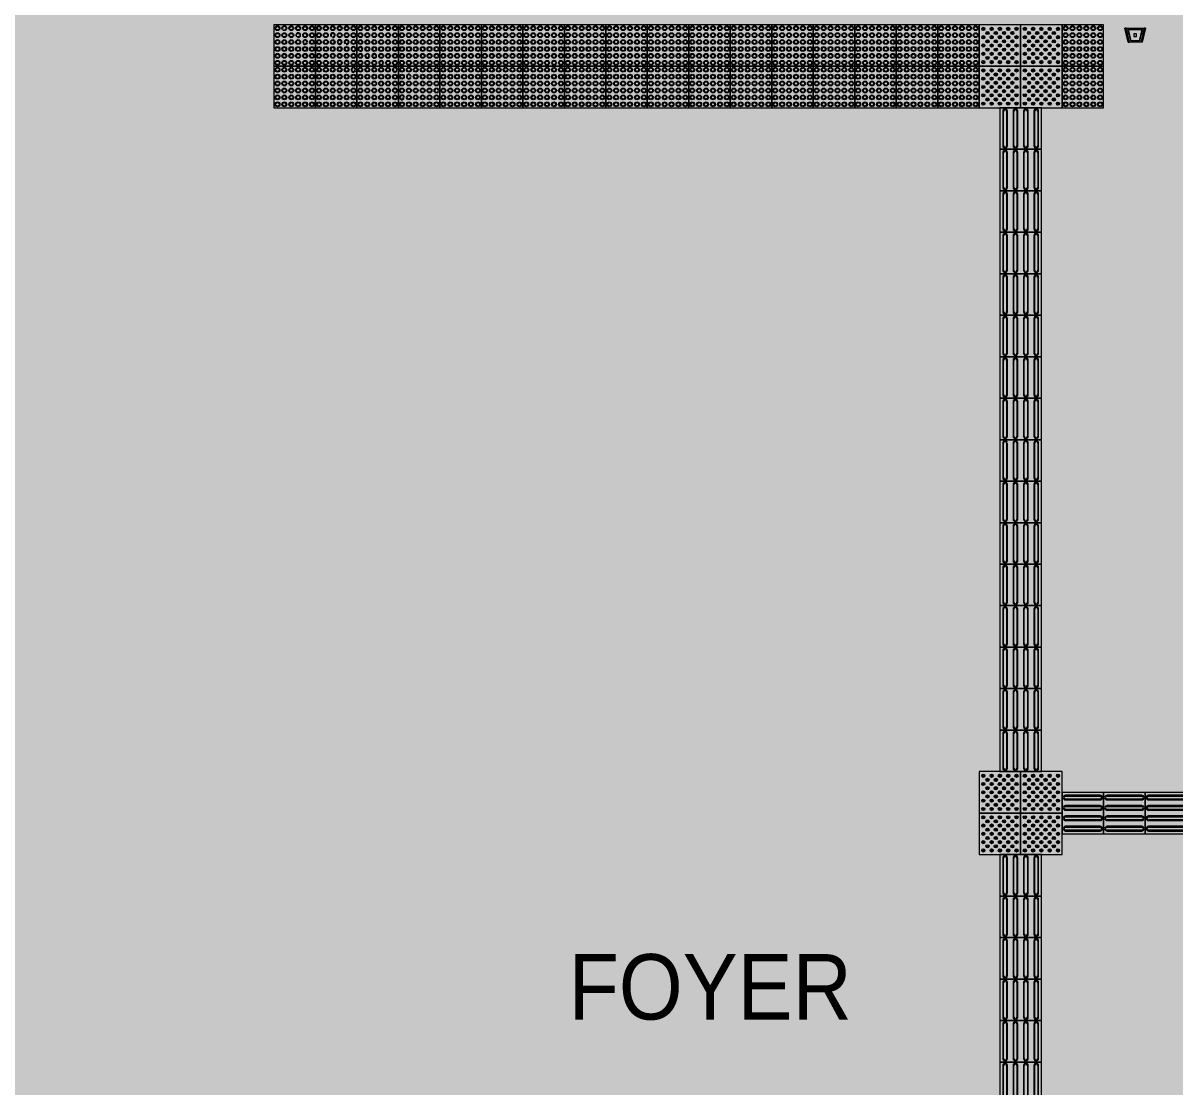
# Model space of a CAD drawing. Header units: millimetres. Extents: x 15878 to 679837, y -72324 to 391440.
# Drawn here: x 167297 to 175628, y 36702 to 44395 of the extents above; entities that cross this region are included whole.
import ezdxf

# ---------------------------------------------------------------- set-up
doc = ezdxf.new("R2010")
doc.units = ezdxf.units.MM
for name, color, linetype, lineweight in [('A-DETL-GENF', 92, 'Continuous', 5), ('A-GENM', 13, 'Continuous', 5), ('G-ANNO-TEXT', 231, 'Continuous', 5)]:
    doc.layers.add(name, color=color, linetype=linetype, lineweight=lineweight)
doc.styles.add('Swis721 BT', font='swiss.ttf', dxfattribs={"width": 0.9, "height": 473.035439})

# ---------------------------------------------------------------- blocks, each defined once
blk = doc.blocks.new('DLN_Tactile - Hazard warning Tiles-3867762-G_F')
at = {"layer": 'A-GENM'}
for p, q in [((150, 150), (-150, 150)), ((-150, 150), (-150, -150)), ((150, -150), (150, 150)), ((-150, -150), (150, -150))]:
    blk.add_line(p, q, dxfattribs=at)
for centre, radius in [((-125, 125), 17.5), ((-125, 75), 17.5), ((-125, 125), 12.5), ((-125, 75), 12.5), ((-75, 125), 17.5), ((-75, 75), 17.5), ((-75, 75), 12.5), ((-25, 125), 17.5), ((-25, 75), 17.5), ((-25, 125), 12.5), ((-25, 75), 12.5), ((25, 125), 17.5), ((25, 125), 12.5), ((25, 75), 12.5), ((75, 125), 17.5), ((75, 75), 17.5), ((75, 125), 12.5), ((75, 75), 12.5), ((125, 125), 17.5), ((125, 75), 17.5), ((125, 125), 12.5), ((125, 75), 12.5), ((-125, 25), 17.5), ((-125, 25), 12.5), ((-75, 25), 17.5), ((-75, 25), 12.5), ((-25, 25), 17.5), ((-25, 25), 12.5), ((25, 25), 17.5), ((25, 25), 12.5), ((125, 25), 17.5), ((125, 25), 12.5), ((-125, -25), 17.5), ((-125, -75), 17.5), ((-125, -25), 12.5), ((-125, -75), 12.5), ((-75, -25), 17.5), ((-75, -75), 17.5), ((-75, -25), 12.5), ((-75, -75), 12.5), ((-25, -25), 17.5), ((-25, -75), 17.5), ((-25, -25), 12.5), ((-25, -75), 12.5), ((25, -25), 17.5), ((25, -75), 17.5), ((25, -25), 12.5), ((25, -75), 12.5), ((75, -25), 17.5), ((75, -75), 17.5), ((75, -25), 12.5), ((75, -75), 12.5), ((125, -25), 17.5), ((125, -75), 17.5), ((125, -25), 12.5), ((125, -75), 12.5), ((-125, -125), 17.5), ((-125, -125), 12.5), ((-75, -125), 17.5), ((-75, -125), 12.5), ((-25, -125), 17.5), ((-25, -125), 12.5), ((25, -125), 17.5), ((25, -125), 12.5), ((75, -125), 17.5), ((75, -125), 12.5), ((125, -125), 17.5), ((125, -125), 12.5)]:
    blk.add_circle(centre, radius, dxfattribs=at)
for centre, radius, start, end in [((-75, 125), 12.5, 360, 215.63076), ((-75, 125), 12.5, 264.49486, 360), ((25, 75), 17.5, 360, 228.07325), ((25, 75), 17.5, 251.98823, 360), ((75, 25), 17.5, 360, 337.26068), ((75, 25), 12.5, 136.4513, 344.08247), ((75, 25), 12.5, 360, 120)]:
    blk.add_arc(centre, radius, start, end, dxfattribs=at)
blk = doc.blocks.new('DLN_Tactile - Hazard warning Tiles-V626-G_F')
at = {"layer": 'A-GENM'}
for p, q in [((150, 150), (-150, 150)), ((-150, 150), (-150, -150)), ((150, -150), (150, 150)), ((-150, -150), (150, -150))]:
    blk.add_line(p, q, dxfattribs=at)
for centre, radius in [((-125, 125), 17.5), ((-125, 75), 17.5), ((-125, 75), 12.5), ((-75, 125), 17.5), ((-75, 75), 17.5), ((-75, 125), 12.5), ((-75, 75), 12.5), ((-25, 125), 17.5), ((-25, 125), 12.5), ((25, 125), 17.5), ((25, 75), 17.5), ((25, 125), 12.5), ((25, 75), 12.5), ((75, 125), 17.5), ((75, 75), 17.5), ((75, 125), 12.5), ((75, 75), 12.5), ((125, 125), 17.5), ((125, 75), 17.5), ((125, 125), 12.5), ((125, 75), 12.5), ((-125, 25), 17.5), ((-125, 25), 12.5), ((-75, 25), 17.5), ((-75, 25), 12.5), ((-25, 25), 17.5), ((-25, 25), 12.5), ((25, 25), 12.5), ((75, 25), 12.5), ((125, 25), 17.5), ((125, 25), 12.5), ((-125, -25), 17.5), ((-125, -75), 17.5), ((-125, -25), 12.5), ((-125, -75), 12.5), ((-75, -25), 17.5), ((-75, -75), 17.5), ((-75, -25), 12.5), ((-75, -75), 12.5), ((-25, -25), 17.5), ((-25, -75), 17.5), ((-25, -25), 12.5), ((25, -25), 17.5), ((25, -75), 17.5), ((25, -25), 12.5), ((25, -75), 12.5), ((75, -25), 17.5), ((75, -75), 17.5), ((75, -25), 12.5), ((75, -75), 12.5), ((125, -75), 17.5), ((125, -25), 12.5), ((125, -75), 12.5), ((-125, -125), 17.5), ((-125, -125), 12.5), ((-75, -125), 17.5), ((-75, -125), 12.5), ((-25, -125), 17.5), ((-25, -125), 12.5), ((25, -125), 17.5), ((25, -125), 12.5), ((75, -125), 12.5), ((125, -125), 17.5), ((125, -125), 12.5)]:
    blk.add_circle(centre, radius, dxfattribs=at)
for centre, radius, start, end in [((-125, 125), 12.5, 360, 231.86255), ((-125, 125), 12.5, 248.60755, 360), ((-25, 75), 17.5, 360, 217.61025), ((-25, 75), 12.5, 360, 239.7805), ((-25, 75), 12.5, 240.23218, 360), ((-25, 75), 17.5, 263.68322, 360), ((25, 25), 17.5, 121.46375, 360), ((25, 25), 17.5, 360, 120), ((75, 25), 17.5, 360, 223.26592), ((75, 25), 17.5, 257.70082, 360), ((-25, -75), 12.5, 360, 215.63076), ((-25, -75), 12.5, 264.49486, 360), ((125, -25), 17.5, 127.11943, 359.40176), ((125, -25), 17.5, 360, 120), ((75, -125), 17.5, 360, 228.07325), ((75, -125), 17.5, 251.98823, 360)]:
    blk.add_arc(centre, radius, start, end, dxfattribs=at)
blk = doc.blocks.new('DLN_Tactile - Hazard warning Tiles-V627-G_F')
at = {"layer": 'A-GENM'}
for p, q in [((150, 150), (-150, 150)), ((-150, 150), (-150, -150)), ((150, -150), (150, 150)), ((-150, -150), (150, -150))]:
    blk.add_line(p, q, dxfattribs=at)
for centre, radius in [((-125, 125), 17.5), ((-125, 75), 17.5), ((-125, 125), 12.5), ((-125, 75), 12.5), ((-75, 125), 17.5), ((-75, 75), 17.5), ((-75, 125), 12.5), ((-75, 75), 12.5), ((-25, 125), 17.5), ((-25, 75), 17.5), ((-25, 125), 12.5), ((-25, 75), 12.5), ((25, 125), 17.5), ((25, 75), 17.5), ((25, 125), 12.5), ((25, 75), 12.5), ((75, 125), 17.5), ((75, 75), 17.5), ((75, 125), 12.5), ((75, 75), 12.5), ((125, 125), 17.5), ((125, 75), 17.5), ((125, 125), 12.5), ((125, 75), 12.5), ((-125, 25), 17.5), ((-125, 25), 12.5), ((-75, 25), 17.5), ((-75, 25), 12.5), ((-25, 25), 17.5), ((-25, 25), 12.5), ((25, 25), 17.5), ((25, 25), 12.5), ((75, 25), 17.5), ((75, 25), 12.5), ((125, 25), 17.5), ((125, 25), 12.5), ((-125, -75), 17.5), ((-125, -25), 12.5), ((-125, -75), 12.5), ((-75, -25), 17.5), ((-75, -25), 12.5), ((-25, -25), 17.5), ((-25, -25), 12.5), ((-25, -75), 12.5), ((25, -25), 17.5), ((25, -75), 17.5), ((25, -25), 12.5), ((25, -75), 12.5), ((75, -25), 17.5), ((75, -75), 17.5), ((75, -25), 12.5), ((75, -75), 12.5), ((125, -25), 17.5), ((125, -75), 17.5), ((125, -25), 12.5), ((125, -75), 12.5), ((-125, -125), 17.5), ((-125, -125), 12.5), ((-75, -125), 17.5), ((-75, -125), 12.5), ((-25, -125), 17.5), ((-25, -125), 12.5), ((75, -125), 17.5), ((75, -125), 12.5), ((125, -125), 17.5), ((125, -125), 12.5)]:
    blk.add_circle(centre, radius, dxfattribs=at)
for centre, radius, start, end in [((-125, -25), 17.5, 360, 228.9216), ((-125, -25), 17.5, 251.71841, 360), ((-75, -75), 17.5, 132.77511, 353.41935), ((-75, -75), 12.5, 121.0113, 360), ((-75, -75), 17.5, 360, 120), ((-75, -75), 12.5, 360, 101.48329), ((-25, -75), 17.5, 360, 234.57728), ((-25, -75), 17.5, 245.736, 360), ((25, -125), 17.5, 138.43078, 347.43694), ((25, -125), 12.5, 128.92925, 357.48739), ((25, -125), 17.5, 360, 120), ((25, -125), 12.5, 360, 120)]:
    blk.add_arc(centre, radius, start, end, dxfattribs=at)
blk = doc.blocks.new('DLN_Tactile - Hazard warning Tiles-V628-G_F')
at = {"layer": 'A-GENM'}
for p, q in [((150, 150), (-150, 150)), ((-150, 150), (-150, -150)), ((150, -150), (150, 150)), ((-150, -150), (150, -150))]:
    blk.add_line(p, q, dxfattribs=at)
for centre, radius in [((-125, 125), 17.5), ((-125, 75), 17.5), ((-125, 125), 12.5), ((-125, 75), 12.5), ((-75, 125), 17.5), ((-75, 75), 17.5), ((-75, 125), 12.5), ((-75, 75), 12.5), ((-25, 125), 17.5), ((-25, 75), 17.5), ((-25, 125), 12.5), ((-25, 75), 12.5), ((25, 125), 17.5), ((25, 75), 17.5), ((25, 125), 12.5), ((25, 75), 12.5), ((75, 125), 17.5), ((75, 75), 17.5), ((75, 125), 12.5), ((75, 75), 12.5), ((125, 125), 17.5), ((125, 75), 17.5), ((125, 125), 12.5), ((125, 75), 12.5), ((-125, 25), 17.5), ((-125, 25), 12.5), ((-75, 25), 17.5), ((-75, 25), 12.5), ((-25, 25), 17.5), ((-25, 25), 12.5), ((25, 25), 17.5), ((25, 25), 12.5), ((75, 25), 17.5), ((75, 25), 12.5), ((125, 25), 17.5), ((125, 25), 12.5), ((-125, -25), 17.5), ((-125, -75), 17.5), ((-125, -25), 12.5), ((-125, -75), 12.5), ((-75, -25), 17.5), ((-75, -75), 17.5), ((-75, -25), 12.5), ((-75, -75), 12.5), ((-25, -25), 17.5), ((-25, -75), 17.5), ((-25, -25), 12.5), ((-25, -75), 12.5), ((25, -25), 17.5), ((25, -75), 17.5), ((25, -25), 12.5), ((25, -75), 12.5), ((75, -25), 17.5), ((75, -75), 17.5), ((75, -25), 12.5), ((75, -75), 12.5), ((125, -25), 17.5), ((125, -75), 17.5), ((125, -25), 12.5), ((125, -75), 12.5), ((-125, -125), 17.5), ((-125, -125), 12.5), ((-75, -125), 17.5), ((-75, -125), 12.5), ((-25, -125), 17.5), ((-25, -125), 12.5), ((25, -125), 17.5), ((25, -125), 12.5), ((75, -125), 17.5), ((75, -125), 12.5), ((125, -125), 17.5), ((125, -125), 12.5)]:
    blk.add_circle(centre, radius, dxfattribs=at)
blk = doc.blocks.new('DLN_Tactile - Hazard warning Tiles-V629-G_F')
at = {"layer": 'A-GENM'}
for p, q in [((150, 150), (-150, 150)), ((-150, 150), (-150, -150)), ((150, -150), (150, 150)), ((-150, -150), (150, -150))]:
    blk.add_line(p, q, dxfattribs=at)
for centre, radius in [((-125, 125), 17.5), ((-125, 75), 17.5), ((-125, 125), 12.5), ((-125, 75), 12.5), ((-75, 125), 17.5), ((-75, 75), 17.5), ((-75, 125), 12.5), ((-75, 75), 12.5), ((-25, 125), 17.5), ((-25, 75), 17.5), ((-25, 125), 12.5), ((-25, 75), 12.5), ((25, 125), 17.5), ((25, 75), 17.5), ((25, 125), 12.5), ((25, 75), 12.5), ((75, 125), 17.5), ((75, 75), 17.5), ((75, 125), 12.5), ((75, 75), 12.5), ((125, 125), 17.5), ((125, 75), 17.5), ((125, 125), 12.5), ((125, 75), 12.5), ((-125, 25), 17.5), ((-125, 25), 12.5), ((-75, 25), 17.5), ((-75, 25), 12.5), ((-25, 25), 17.5), ((-25, 25), 12.5), ((25, 25), 17.5), ((25, 25), 12.5), ((75, 25), 17.5), ((75, 25), 12.5), ((125, 25), 17.5), ((125, 25), 12.5), ((-125, -25), 17.5), ((-125, -75), 17.5), ((-125, -25), 12.5), ((-125, -75), 12.5), ((-75, -25), 17.5), ((-75, -75), 17.5), ((-75, -25), 12.5), ((-75, -75), 12.5), ((-25, -25), 17.5), ((-25, -75), 17.5), ((-25, -25), 12.5), ((-25, -75), 12.5), ((25, -25), 17.5), ((25, -75), 17.5), ((25, -25), 12.5), ((25, -75), 12.5), ((75, -25), 17.5), ((75, -75), 17.5), ((75, -25), 12.5), ((75, -75), 12.5), ((125, -25), 17.5), ((125, -75), 17.5), ((125, -25), 12.5), ((125, -75), 12.5), ((-125, -125), 17.5), ((-125, -125), 12.5), ((-75, -125), 17.5), ((-75, -125), 12.5), ((-25, -125), 17.5), ((-25, -125), 12.5), ((25, -125), 17.5), ((25, -125), 12.5), ((75, -125), 12.5), ((125, -125), 17.5), ((125, -125), 12.5)]:
    blk.add_circle(centre, radius, dxfattribs=at)
for start, end in [(120, 360), (360, 120)]:
    blk.add_arc((75, -125), 17.5, start, end, dxfattribs=at)
blk = doc.blocks.new('DLN_Tactile - Hazard warning Tiles-V630-G_F')
at = {"layer": 'A-GENM'}
for p, q in [((150, 150), (-150, 150)), ((-150, 150), (-150, -150)), ((150, -150), (150, 150)), ((-150, -150), (150, -150))]:
    blk.add_line(p, q, dxfattribs=at)
for centre, radius in [((-125, 125), 17.5), ((-125, 75), 17.5), ((-125, 125), 12.5), ((-125, 75), 12.5), ((-75, 125), 17.5), ((-75, 75), 17.5), ((-75, 125), 12.5), ((-75, 75), 12.5), ((-25, 125), 17.5), ((-25, 75), 17.5), ((-25, 125), 12.5), ((-25, 75), 12.5), ((25, 125), 17.5), ((25, 75), 17.5), ((25, 125), 12.5), ((25, 75), 12.5), ((75, 125), 17.5), ((75, 75), 17.5), ((75, 125), 12.5), ((75, 75), 12.5), ((125, 75), 17.5), ((125, 75), 12.5), ((-125, 25), 17.5), ((-125, 25), 12.5), ((-75, 25), 17.5), ((-75, 25), 12.5), ((-25, 25), 17.5), ((-25, 25), 12.5), ((25, 25), 17.5), ((25, 25), 12.5), ((75, 25), 17.5), ((75, 25), 12.5), ((125, 25), 17.5), ((125, 25), 12.5), ((-125, -25), 17.5), ((-125, -75), 17.5), ((-125, -25), 12.5), ((-125, -75), 12.5), ((-75, -25), 17.5), ((-75, -75), 17.5), ((-75, -25), 12.5), ((-75, -75), 12.5), ((-25, -25), 17.5), ((-25, -75), 17.5), ((-25, -25), 12.5), ((-25, -75), 12.5), ((25, -25), 17.5), ((25, -75), 17.5), ((25, -25), 12.5), ((25, -75), 12.5), ((75, -25), 17.5), ((75, -75), 17.5), ((75, -25), 12.5), ((75, -75), 12.5), ((125, -25), 17.5), ((125, -75), 17.5), ((125, -25), 12.5), ((125, -75), 12.5), ((-125, -125), 17.5), ((-125, -125), 12.5), ((-75, -125), 17.5), ((-75, -125), 12.5), ((-25, -125), 17.5), ((-25, -125), 12.5), ((25, -125), 17.5), ((25, -125), 12.5), ((75, -125), 17.5), ((75, -125), 12.5), ((125, -125), 17.5), ((125, -125), 12.5)]:
    blk.add_circle(centre, radius, dxfattribs=at)
for radius, start, end in [(17.5, 360, 337.26068), (12.5, 136.4513, 344.08247), (12.5, 360, 120)]:
    blk.add_arc((125, 125), radius, start, end, dxfattribs=at)
blk = doc.blocks.new('DLN_Tactile - Hazard warning Tiles-V631-G_F')
at = {"layer": 'A-GENM'}
for p, q in [((150, 150), (-150, 150)), ((-150, 150), (-150, -150)), ((150, -150), (150, 150)), ((-150, -150), (150, -150))]:
    blk.add_line(p, q, dxfattribs=at)
for centre, radius in [((-125, 125), 17.5), ((-125, 75), 17.5), ((-125, 125), 12.5), ((-125, 75), 12.5), ((-75, 125), 17.5), ((-75, 75), 17.5), ((-75, 125), 12.5), ((-75, 75), 12.5), ((-25, 125), 17.5), ((-25, 75), 17.5), ((-25, 125), 12.5), ((-25, 75), 12.5), ((25, 125), 17.5), ((25, 75), 17.5), ((25, 125), 12.5), ((25, 75), 12.5), ((75, 125), 17.5), ((75, 75), 17.5), ((75, 125), 12.5), ((75, 75), 12.5), ((125, 75), 17.5), ((125, 75), 12.5), ((-125, 25), 17.5), ((-125, 25), 12.5), ((-75, 25), 17.5), ((-75, 25), 12.5), ((-25, 25), 17.5), ((-25, 25), 12.5), ((25, 25), 17.5), ((75, 25), 17.5), ((75, 25), 12.5), ((125, 25), 17.5), ((125, 25), 12.5), ((-125, -25), 17.5), ((-125, -75), 17.5), ((-125, -25), 12.5), ((-125, -75), 12.5), ((-75, -25), 17.5), ((-75, -75), 17.5), ((-75, -25), 12.5), ((-75, -75), 12.5), ((-25, -25), 17.5), ((-25, -75), 17.5), ((-25, -25), 12.5), ((-25, -75), 12.5), ((25, -25), 17.5), ((25, -75), 17.5), ((25, -25), 12.5), ((25, -75), 12.5), ((75, -25), 17.5), ((75, -75), 17.5), ((75, -25), 12.5), ((75, -75), 12.5), ((125, -75), 17.5), ((125, -25), 12.5), ((125, -75), 12.5), ((-125, -125), 17.5), ((-125, -125), 12.5), ((-75, -125), 17.5), ((-75, -125), 12.5), ((-25, -125), 17.5), ((-25, -125), 12.5), ((25, -125), 17.5), ((25, -125), 12.5), ((75, -125), 17.5), ((75, -125), 12.5), ((125, -125), 17.5), ((125, -125), 12.5)]:
    blk.add_circle(centre, radius, dxfattribs=at)
for centre, radius, start, end in [((125, 125), 17.5, 360, 341.45453), ((125, 125), 12.5, 136.84719, 349.11202), ((125, 125), 12.5, 360, 120), ((25, 25), 12.5, 360, 215.63076), ((25, 25), 12.5, 264.49486, 360), ((125, -25), 17.5, 360, 228.07325), ((125, -25), 17.5, 251.98823, 360)]:
    blk.add_arc(centre, radius, start, end, dxfattribs=at)
blk = doc.blocks.new('DLN_Tactile - Hazard warning Tiles-V632-G_F')
at = {"layer": 'A-GENM'}
for p, q in [((150, 150), (-150, 150)), ((-150, 150), (-150, -150)), ((150, -150), (150, 150)), ((-150, -150), (150, -150))]:
    blk.add_line(p, q, dxfattribs=at)
for centre, radius in [((-125, 125), 17.5), ((-125, 75), 17.5), ((-125, 125), 12.5), ((-125, 75), 12.5), ((-75, 125), 17.5), ((-75, 125), 12.5), ((-25, 125), 17.5), ((-25, 75), 17.5), ((-25, 125), 12.5), ((-25, 75), 12.5), ((25, 125), 17.5), ((25, 75), 17.5), ((25, 125), 12.5), ((25, 75), 12.5), ((75, 125), 17.5), ((75, 75), 17.5), ((75, 125), 12.5), ((75, 75), 12.5), ((125, 125), 17.5), ((125, 75), 17.5), ((125, 125), 12.5), ((125, 75), 12.5), ((-125, 25), 17.5), ((-125, 25), 12.5), ((-75, 25), 17.5), ((-75, 25), 12.5), ((-25, 25), 17.5), ((-25, 25), 12.5), ((25, 25), 17.5), ((75, 25), 17.5), ((75, 25), 12.5), ((125, 25), 17.5), ((125, 25), 12.5), ((-125, -25), 17.5), ((-125, -25), 12.5), ((-75, -25), 17.5), ((-75, -75), 17.5), ((-75, -25), 12.5), ((-75, -75), 12.5), ((-25, -25), 17.5), ((-25, -75), 17.5), ((-25, -25), 12.5), ((-25, -75), 12.5), ((25, -25), 17.5), ((25, -75), 17.5), ((25, -25), 12.5), ((25, -75), 12.5), ((75, -25), 17.5), ((75, -75), 17.5), ((75, -25), 12.5), ((75, -75), 12.5), ((125, -25), 17.5), ((125, -75), 17.5), ((125, -75), 12.5), ((-125, -125), 17.5), ((-125, -125), 12.5), ((-75, -125), 17.5), ((-75, -125), 12.5), ((-25, -125), 17.5), ((-25, -125), 12.5), ((25, -125), 17.5), ((25, -125), 12.5), ((75, -125), 17.5), ((75, -125), 12.5), ((125, -125), 17.5), ((125, -125), 12.5)]:
    blk.add_circle(centre, radius, dxfattribs=at)
for centre, radius, start, end in [((-75, 75), 17.5, 360, 335.47212), ((-75, 75), 12.5, 360, 120), ((-75, 75), 12.5, 144.76514, 340.73664), ((25, 25), 12.5, 360, 332.36127), ((-125, -75), 17.5, 360, 337.26068), ((-125, -75), 12.5, 136.4513, 344.08247), ((-125, -75), 12.5, 360, 120), ((125, -25), 12.5, 360, 323.9859)]:
    blk.add_arc(centre, radius, start, end, dxfattribs=at)
blk = doc.blocks.new('DLN_Tactile - Positional Tiles-3867764-G_F')
at = {"layer": 'A-GENM'}
for p, q in [((150, 150), (-150, 150)), ((-150, 150), (-150, -150)), ((150, -150), (150, 150)), ((-150, -150), (150, -150))]:
    blk.add_line(p, q, dxfattribs=at)
for centre, radius in [((-120, 120), 11.5), ((-120, 120), 6), ((-90, 90), 11.5), ((-90, 90), 6), ((-60, 120), 11.5), ((-60, 120), 6), ((-30, 90), 11.5), ((-30, 90), 6), ((0, 120), 11.5), ((0, 120), 6), ((30, 90), 11.5), ((30, 90), 6), ((60, 120), 11.5), ((60, 120), 6), ((90, 90), 11.5), ((90, 90), 6), ((120, 120), 11.5), ((120, 120), 6), ((-120, 60), 11.5), ((-120, 0), 11.5), ((-120, 60), 6), ((-120, 0), 6), ((-90, 30), 11.5), ((-90, 30), 6), ((-60, 60), 11.5), ((-60, 0), 11.5), ((-60, 60), 6), ((-60, 0), 6), ((-30, 30), 11.5), ((-30, 30), 6), ((0, 60), 11.5), ((0, 0), 11.5), ((0, 60), 6), ((0, 0), 6), ((30, 30), 11.5), ((30, 30), 6), ((60, 60), 11.5), ((60, 0), 11.5), ((60, 60), 6), ((60, 0), 6), ((90, 30), 11.5), ((90, 30), 6), ((120, 60), 11.5), ((120, 0), 11.5), ((120, 60), 6), ((120, 0), 6), ((-120, -60), 11.5), ((-120, -60), 6), ((-90, -30), 11.5), ((-90, -90), 11.5), ((-90, -30), 6), ((-60, -60), 11.5), ((-60, -60), 6), ((-30, -30), 11.5), ((-30, -90), 11.5), ((-30, -30), 6), ((0, -60), 11.5), ((0, -60), 6), ((30, -30), 11.5), ((30, -90), 11.5), ((30, -30), 6), ((60, -60), 11.5), ((60, -60), 6), ((90, -30), 11.5), ((90, -90), 11.5), ((90, -30), 6), ((120, -60), 11.5), ((120, -60), 6), ((-120, -120), 11.5), ((-120, -120), 6), ((-90, -90), 6), ((-60, -120), 11.5), ((-60, -120), 6), ((-30, -90), 6), ((0, -120), 11.5), ((0, -120), 6), ((30, -90), 6), ((60, -120), 11.5), ((60, -120), 6), ((90, -90), 6), ((120, -120), 11.5), ((120, -120), 6)]:
    blk.add_circle(centre, radius, dxfattribs=at)
blk = doc.blocks.new('DLN_Tactile - Directional Tiles-3867766-G_F')
at = {"layer": 'A-GENM'}
for p, q in [((150, 150), (-150, 150)), ((-150, 150), (-150, -150)), ((-129.5, 125.5), (-129.5, -125.5)), ((-123.5, -125.5), (-123.5, 125.5)), ((-101.5, 125.5), (-101.5, -125.5)), ((-95.5, -125.5), (-95.5, 125.5)), ((-54.5, 125.5), (-54.5, -125.5)), ((-48.5, -125.5), (-48.5, 125.5)), ((-26.5, 125.5), (-26.5, -125.5)), ((-20.5, -125.5), (-20.5, 125.5)), ((20.5, 125.5), (20.5, -125.5)), ((26.5, -125.5), (26.5, 125.5)), ((48.5, 125.5), (48.5, -125.5)), ((54.5, -125.5), (54.5, 125.5)), ((95.5, 125.5), (95.5, -125.5)), ((101.5, -125.5), (101.5, 125.5)), ((123.5, 125.5), (123.5, -125.5)), ((129.5, -125.5), (129.5, 125.5)), ((150, -150), (150, 150)), ((-150, -150), (150, -150))]:
    blk.add_line(p, q, dxfattribs=at)
for centre, radius, start, end in [((-112.5, 125.5), 17, 360, 180), ((-112.5, 125.5), 11, 360, 180), ((-37.5, 125.5), 17, 360, 180), ((-37.5, 125.5), 11, 360, 180), ((37.5, 125.5), 17, 360, 180), ((37.5, 125.5), 11, 360, 180), ((112.5, 125.5), 17, 360, 180), ((112.5, 125.5), 11, 360, 180), ((-112.5, -125.5), 17, 180, 360), ((-112.5, -125.5), 11, 180, 360), ((-37.5, -125.5), 17, 180, 360), ((-37.5, -125.5), 11, 180, 360), ((37.5, -125.5), 17, 180, 360), ((37.5, -125.5), 11, 180, 360), ((112.5, -125.5), 17, 180, 360), ((112.5, -125.5), 11, 180, 360)]:
    blk.add_arc(centre, radius, start, end, dxfattribs=at)
blk = doc.blocks.new('DLN_Tactile - Directional Tiles-V638-G_F')
at = {"layer": 'A-GENM'}
for p, q in [((150, 150), (-150, 150)), ((-150, 150), (-150, -150)), ((-129.5, 125.5), (-129.5, -125.5)), ((-123.5, -125.5), (-123.5, 125.5)), ((-101.5, 125.5), (-101.5, -125.5)), ((-95.5, -125.5), (-95.5, 125.5)), ((-54.5, 125.5), (-54.5, -125.5)), ((-48.5, -125.5), (-48.5, 125.5)), ((-26.5, 125.5), (-26.5, -125.5)), ((-20.5, -125.5), (-20.5, 125.5)), ((20.5, 125.5), (20.5, -125.5)), ((26.5, -125.5), (26.5, 125.5)), ((48.5, 125.5), (48.5, -122.5)), ((54.5, -125.5), (54.5, 125.5)), ((95.5, 125.5), (95.5, -125.5)), ((101.5, -125.5), (101.5, 125.5)), ((123.5, 125.5), (123.5, -125.5)), ((129.5, -125.5), (129.5, 125.5)), ((150, -150), (150, 150)), ((-150, -150), (150, -150))]:
    blk.add_line(p, q, dxfattribs=at)
for centre, radius, start, end in [((-112.5, 125.5), 17, 360, 180), ((-112.5, 125.5), 11, 360, 180), ((-37.5, 125.5), 17, 360, 180), ((-37.5, 125.5), 11, 360, 180), ((37.5, 125.5), 17, 360, 180), ((37.5, 125.5), 11, 360, 180), ((112.5, 125.5), 17, 360, 180), ((112.5, 125.5), 11, 360, 180), ((-112.5, -125.5), 17, 180, 360), ((-112.5, -125.5), 11, 180, 360), ((-37.5, -125.5), 17, 180, 360), ((-37.5, -125.5), 11, 180, 360), ((37.5, -125.5), 17, 180, 359.65039), ((37.5, -125.5), 11, 180, 360), ((112.5, -125.5), 17, 180, 360), ((112.5, -125.5), 11, 180, 360)]:
    blk.add_arc(centre, radius, start, end, dxfattribs=at)
blk = doc.blocks.new('DLN_Tactile - Directional Tiles-V639-G_F')
at = {"layer": 'A-GENM'}
for p, q in [((150, 150), (-150, 150)), ((-150, 150), (-150, -150)), ((-129.5, 125.5), (-129.5, -125.5)), ((-123.5, -125.5), (-123.5, 125.5)), ((-101.5, 125.5), (-101.5, -125.5)), ((-95.5, -125.5), (-95.5, 125.5)), ((-54.5, 125.5), (-54.5, -125.5)), ((-48.5, -125.5), (-48.5, 125.5)), ((-26.5, 125.5), (-26.5, -125.5)), ((-20.5, -125.5), (-20.5, 125.5)), ((20.5, 125.5), (20.5, -125.5)), ((26.5, -125.5), (26.5, 125.5)), ((48.5, 125.5), (48.5, -125.5)), ((54.5, -125.5), (54.5, 125.5)), ((95.5, 125.5), (95.5, -125.5)), ((101.5, -125.5), (101.5, 125.5)), ((123.5, 125.5), (123.5, -125.5)), ((129.5, -125.5), (129.5, 125.5)), ((150, -150), (150, 150)), ((-150, -150), (150, -150))]:
    blk.add_line(p, q, dxfattribs=at)
for centre, radius, start, end in [((-112.5, 125.5), 17, 110.45455, 180), ((-112.5, 125.5), 11, 360, 180), ((-112.5, 125.5), 17, 15, 90), ((-37.5, 125.5), 17, 360, 180), ((-37.5, 125.5), 11, 360, 180), ((37.5, 125.5), 17, 360, 180), ((37.5, 125.5), 11, 360, 180), ((112.5, 125.5), 17, 360, 180), ((112.5, 125.5), 11, 360, 180), ((-112.5, -125.5), 17, 180, 360), ((-112.5, -125.5), 11, 180, 360), ((-37.5, -125.5), 17, 180, 360), ((-37.5, -125.5), 11, 180, 360), ((37.5, -125.5), 17, 180, 360), ((37.5, -125.5), 11, 180, 360), ((112.5, -125.5), 17, 180, 360), ((112.5, -125.5), 11, 180, 360)]:
    blk.add_arc(centre, radius, start, end, dxfattribs=at)
blk = doc.blocks.new('DLN_Automatic Door Bollard - DLN_Automatic Door Bollard-V699-G_F')
at = {"layer": 'A-GENM', "color": 253}
for p, q in [((-50, -50), (-75, 50)), ((-64.7, 50), (-75, 50)), ((-40.4, -50), (-64.7, 50)), ((-64.7, 50), (64.7, 50)), ((-32.3, -41.3), (-52.4, 41.3)), ((-52.4, 41.3), (52.4, 41.3)), ((-52, 41.4), (-32.3, -39.8)), ((-51.1, 42), (-51.1, 40.5)), ((51.1, 40.5), (-51.1, 40.5)), ((-51.1, 40.5), (-31.5, -40.5)), ((-10, 8.3), (-10, -8.3)), ((8, 10), (-8, 10)), ((10, -8.3), (10, 8.3)), ((31.5, -40.5), (51.1, 40.5)), ((52.4, 41.3), (32.3, -41.3)), ((32.3, -39.8), (52, 41.3)), ((64.7, 50), (40.4, -50)), ((75, 50), (50, -50)), ((51.1, 40.5), (51.1, 42)), ((75, 50), (64.7, 50)), ((-50, -50), (-40.4, -50)), ((40.4, -50), (-40.4, -50)), ((32.3, -41.3), (-32.3, -41.3)), ((-31.5, -40.5), (31.5, -40.5)), ((-8, -10), (8, -10)), ((50, -50), (40.4, -50))]:
    blk.add_line(p, q, dxfattribs=at)
for centre, major_axis, start_param, end_param in [((-8, 8.3), (-2, 0), 4.712389, 6.283185), ((8, 8.3), (2, 0), 0, 1.570796), ((-8, -8.3), (2, 0), 3.141593, 4.712389), ((8, -8.3), (-2, 0), 1.570796, 3.141593)]:
    blk.add_ellipse(centre, major_axis=major_axis, ratio=0.866025, start_param=start_param, end_param=end_param, dxfattribs=at)

msp = doc.modelspace()

# ---------------------------------------------------------------- hatches: boundary and pattern name
at = {"layer": 'A-DETL-GENF', "transparency": 33554585}
h = msp.add_hatch(color=253, dxfattribs=at)
h.paths.add_polyline_path([(193031.8, 30457.5), (193031.8, 31607.5), (195106.8, 31607.5), (195106.8, 34107.5), (202306.8, 34107.5), (202306.8, 35797.5), (205331.8, 35797.5), (205331.8, 52007.5), (202831.8, 52007.5), (202831.8, 51406.3), (202231.8, 51406.3), (202231.8, 48337.5), (196081.8, 48337.5), (196081.8, 52057.5), (193181.8, 52057.5), (193181.8, 49957.5), (189481.8, 49957.5), (189481.8, 52057.5), (177431.8, 52057.5), (177431.8, 45607.5), (166981.8, 45607.5), (166981.8, 31607.5), (190881.8, 31607.5), (190881.8, 30457.5)], flags=0)
h.paths.add_polyline_path([(178081.8, 39607.5), (177481.8, 39607.5), (177481.8, 40207.5), (178081.8, 40207.5)], flags=0)
h.paths.add_polyline_path([(199881.8, 39607.5), (199881.8, 40207.5), (200481.8, 40207.5), (200481.8, 39607.5), (199984.4, 39607.5)], flags=0)
h.paths.add_polyline_path([(189481.8, 39607.5), (189481.8, 40207.5), (190081.8, 40207.5), (190081.8, 39607.5)], flags=0)
h.paths.add_polyline_path([(178081.8, 51407.5), (177481.8, 51407.5), (177481.8, 52007.5), (178081.8, 52007.5), (178081.8, 51515.3)], flags=0)

# ---------------------------------------------------------------- block references
at = {"layer": 'A-GENM'}
for name, p in [('DLN_Tactile - Hazard warning Tiles-3867762-G_F', (169261.8, 44232.5)), ('DLN_Tactile - Hazard warning Tiles-V626-G_F', (169561.8, 44232.5)), ('DLN_Tactile - Hazard warning Tiles-V627-G_F', (169861.8, 44232.5)), ('DLN_Tactile - Hazard warning Tiles-V628-G_F', (170161.8, 44232.5)), ('DLN_Tactile - Hazard warning Tiles-V628-G_F', (170461.8, 44232.5)), ('DLN_Tactile - Hazard warning Tiles-V628-G_F', (170761.8, 44232.5)), ('DLN_Tactile - Hazard warning Tiles-V629-G_F', (171061.8, 44232.5)), ('DLN_Tactile - Hazard warning Tiles-V628-G_F', (171361.8, 44232.5)), ('DLN_Tactile - Hazard warning Tiles-V628-G_F', (171661.8, 44232.5)), ('DLN_Tactile - Hazard warning Tiles-V628-G_F', (171961.8, 44232.5)), ('DLN_Tactile - Hazard warning Tiles-V628-G_F', (172261.8, 44232.5)), ('DLN_Tactile - Hazard warning Tiles-V628-G_F', (172561.8, 44232.5)), ('DLN_Tactile - Hazard warning Tiles-V628-G_F', (172861.8, 44232.5)), ('DLN_Tactile - Hazard warning Tiles-V628-G_F', (173161.8, 44232.5)), ('DLN_Tactile - Hazard warning Tiles-V628-G_F', (173461.8, 44232.5)), ('DLN_Tactile - Hazard warning Tiles-V628-G_F', (173761.8, 44232.5)), ('DLN_Tactile - Hazard warning Tiles-V628-G_F', (174061.8, 44232.5)), ('DLN_Tactile - Positional Tiles-3867764-G_F', (174361.8, 44232.5)), ('DLN_Tactile - Positional Tiles-3867764-G_F', (174661.8, 44232.5)), ('DLN_Tactile - Hazard warning Tiles-V628-G_F', (174961.8, 44232.5)), ('DLN_Tactile - Hazard warning Tiles-V628-G_F', (169261.8, 43932.5)), ('DLN_Tactile - Hazard warning Tiles-V630-G_F', (169561.8, 43932.5)), ('DLN_Tactile - Hazard warning Tiles-V631-G_F', (169861.8, 43932.5)), ('DLN_Tactile - Hazard warning Tiles-V632-G_F', (170161.8, 43932.5)), ('DLN_Tactile - Hazard warning Tiles-V628-G_F', (170461.8, 43932.5)), ('DLN_Tactile - Hazard warning Tiles-V628-G_F', (170761.8, 43932.5)), ('DLN_Tactile - Hazard warning Tiles-V628-G_F', (171061.8, 43932.5)), ('DLN_Tactile - Hazard warning Tiles-V628-G_F', (171361.8, 43932.5)), ('DLN_Tactile - Hazard warning Tiles-V628-G_F', (171661.8, 43932.5)), ('DLN_Tactile - Hazard warning Tiles-V628-G_F', (171961.8, 43932.5)), ('DLN_Tactile - Hazard warning Tiles-V628-G_F', (172261.8, 43932.5)), ('DLN_Tactile - Hazard warning Tiles-V628-G_F', (172561.8, 43932.5)), ('DLN_Tactile - Hazard warning Tiles-V628-G_F', (172861.8, 43932.5)), ('DLN_Tactile - Hazard warning Tiles-V628-G_F', (173161.8, 43932.5)), ('DLN_Tactile - Hazard warning Tiles-V628-G_F', (173461.8, 43932.5)), ('DLN_Tactile - Hazard warning Tiles-V628-G_F', (173761.8, 43932.5)), ('DLN_Tactile - Hazard warning Tiles-V628-G_F', (174061.8, 43932.5)), ('DLN_Tactile - Positional Tiles-3867764-G_F', (174361.8, 43932.5)), ('DLN_Tactile - Positional Tiles-3867764-G_F', (174661.8, 43932.5)), ('DLN_Tactile - Hazard warning Tiles-V628-G_F', (174961.8, 43932.5)), ('DLN_Tactile - Directional Tiles-3867766-G_F', (174511.8, 43632.5)), ('DLN_Tactile - Directional Tiles-3867766-G_F', (174511.8, 43332.5)), ('DLN_Tactile - Directional Tiles-3867766-G_F', (174511.8, 43032.5)), ('DLN_Tactile - Directional Tiles-3867766-G_F', (174511.8, 42732.5)), ('DLN_Tactile - Directional Tiles-3867766-G_F', (174511.8, 42432.5)), ('DLN_Tactile - Directional Tiles-3867766-G_F', (174511.8, 42132.5)), ('DLN_Tactile - Directional Tiles-V638-G_F', (174511.8, 41832.5)), ('DLN_Tactile - Directional Tiles-3867766-G_F', (174511.8, 41532.5)), ('DLN_Tactile - Directional Tiles-V639-G_F', (174511.8, 41232.5)), ('DLN_Tactile - Directional Tiles-3867766-G_F', (174511.8, 40932.5)), ('DLN_Tactile - Directional Tiles-3867766-G_F', (174511.8, 40632.5)), ('DLN_Tactile - Directional Tiles-3867766-G_F', (174511.8, 40332.5)), ('DLN_Tactile - Directional Tiles-3867766-G_F', (174511.8, 40032.5)), ('DLN_Tactile - Directional Tiles-3867766-G_F', (174511.8, 39732.5)), ('DLN_Tactile - Directional Tiles-3867766-G_F', (174511.8, 39432.5)), ('DLN_Tactile - Directional Tiles-3867766-G_F', (174511.8, 39132.5)), ('DLN_Tactile - Positional Tiles-3867764-G_F', (174361.8, 38832.5)), ('DLN_Tactile - Positional Tiles-3867764-G_F', (174661.8, 38832.5)), ('DLN_Tactile - Positional Tiles-3867764-G_F', (174361.8, 38532.5)), ('DLN_Tactile - Positional Tiles-3867764-G_F', (174661.8, 38532.5)), ('DLN_Tactile - Directional Tiles-3867766-G_F', (174511.8, 38232.5)), ('DLN_Tactile - Directional Tiles-3867766-G_F', (174511.8, 37932.5)), ('DLN_Tactile - Directional Tiles-3867766-G_F', (174511.8, 37632.5)), ('DLN_Tactile - Directional Tiles-3867766-G_F', (174511.8, 37332.5)), ('DLN_Tactile - Directional Tiles-3867766-G_F', (174511.8, 37032.5)), ('DLN_Tactile - Directional Tiles-3867766-G_F', (174511.8, 36732.5))]:
    msp.add_blockref(name, p, dxfattribs=at)
at = {"layer": 'A-GENM', "color": 253}
msp.add_blockref('DLN_Automatic Door Bollard - DLN_Automatic Door Bollard-V699-G_F', (175339.8, 44307.5), dxfattribs=at)
at = {"layer": 'A-GENM', "rotation": 270}
for p in [(174961.8, 38682.5), (175261.8, 38682.5), (175561.8, 38682.5)]:
    msp.add_blockref('DLN_Tactile - Directional Tiles-3867766-G_F', p, dxfattribs=at)

# ---------------------------------------------------------------- texts
at = {"layer": 'G-ANNO-TEXT', "color": 7, "insert": (171242.3, 37663.1), "char_height": 473.04, "width": 2328, "attachment_point": 1, "line_spacing_factor": 1.00667, "style": 'Swis721 BT'}
msp.add_mtext('FOYER', dxfattribs=at)

doc.saveas('drawing.dxf')
